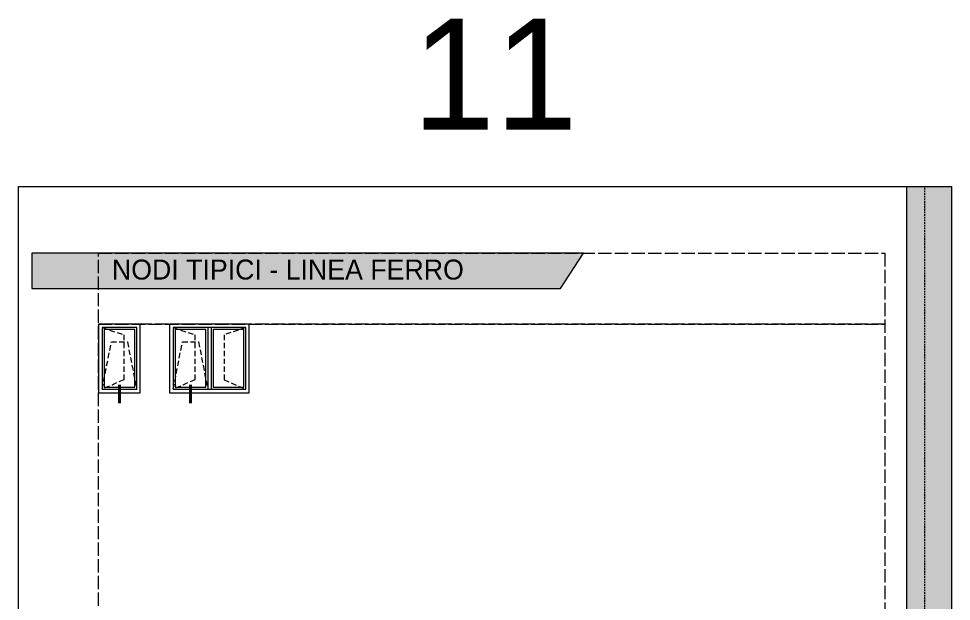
# Model space of a CAD drawing. Header units: millimetres. Extents: x -8 to 2550, y -393 to 1062.
# Drawn here: x 0 to 210, y -189.5 to -58.2 of the extents above; entities that cross this region are included whole.
import ezdxf

# ---------------------------------------------------------------- set-up
doc = ezdxf.new("R2010")
doc.units = ezdxf.units.MM
doc.header["$LTSCALE"] = 0.25
doc.header["$MEASUREMENT"] = 0
for name, pattern in [('ACAD_ISO02W100', [15, 12, -3]), ('DOT2', [0.125, 0, -0.125]), ('HIDDEN', [9.525, 6.35, -3.175])]:
    doc.linetypes.add(name, pattern=pattern)
for name, color, linetype, lineweight in [('01_Aluminum', 4, 'Continuous', 40), ('01_Index Image', 3, 'Continuous', 18), ('01_Text', 40, 'Continuous', 25)]:
    doc.layers.add(name, color=color, linetype=linetype, lineweight=lineweight)
doc.layers.add('01_Fill Border Red', color=7, linetype='Continuous', lineweight=20, true_color=0xe2001a)
doc.layers.add('01_Text [White]', color=7, linetype='Continuous', lineweight=25, true_color=0xffffff)
doc.layers.add('02_Block Frame', color=7, linetype='Continuous', lineweight=5, true_color=0xe2001a, plot=False)
doc.layers.add('02_Layout Grid', color=252, linetype='DOT2', lineweight=5, plot=False, transparency=0.5)
doc.styles.add('ALUK Main&Secondary Titles', font='GOTHIC.TTF')
doc.styles.add('Aluk Text', font='GOTHIC.TTF')

msp = doc.modelspace()

# ---------------------------------------------------------------- hatches: boundary and pattern name
at = {"layer": '01_Fill Border Red', "ltscale": 0.25}
h = msp.add_hatch(color=256, dxfattribs=at)
h.dxf.hatch_style = 1
h.paths.add_polyline_path([(200, -286), (200, -96), (210, -96), (210, -286)])
h = msp.add_hatch(color=256, dxfattribs=at)
h.dxf.hatch_style = 1
h.paths.add_polyline_path([(121.986, -119), (127.181, -111), (3, -111), (3, -119.001)])

# ---------------------------------------------------------------- linework, layer by layer
at = {"layer": '01_Aluminum'}
for p, q in [((22.682, -144.817), (22.682, -140.688)), ((38.682, -144.817), (38.682, -140.688))]:
    msp.add_line(p, q, dxfattribs=at)
at = {"layer": '01_Fill Border Red'}
msp.add_lwpolyline([(3, -111), (3, -119), (121.986, -119), (127.181, -111), (3, -111)], dxfattribs=at)
at = {"layer": '01_Index Image'}
for p, q in [((42.579, -127.784), (42.579, -141.684)), ((43.341, -127.784), (43.341, -141.684))]:
    msp.add_line(p, q, dxfattribs=at)
at = {"layer": '01_Index Image', "ltscale": 0.25}
for points in [[(18, -142.468), (27.363, -142.468), (27.363, -127), (18, -127)], [(18.784, -141.684), (26.579, -141.684), (26.579, -127.784), (18.784, -127.784)], [(34, -142.468), (51.92, -142.468), (51.92, -127), (34, -127)], [(34.784, -141.684), (51.136, -141.684), (51.136, -127.784), (34.784, -127.784)], [(19.232, -141.236), (26.131, -141.236), (26.131, -128.232), (19.232, -128.232)], [(35.232, -141.236), (42.131, -141.236), (42.131, -128.232), (35.232, -128.232)], [(43.789, -141.236), (50.688, -141.236), (50.688, -128.232), (43.789, -128.232)]]:
    msp.add_lwpolyline(points, close=True, dxfattribs=at)
at = {"layer": '01_Index Image', "linetype": 'HIDDEN', "ltscale": 0.75}
for points in [[(18.784, -127.784), (23.682, -129.437), (23.682, -139.544), (18.784, -141.684)], [(34.784, -127.784), (39.682, -129.437), (39.682, -139.544), (34.784, -141.684)], [(51.136, -127.784), (46.238, -129.437), (46.238, -139.544), (51.136, -141.684)], [(18.784, -141.684), (20.874, -131.02), (24.49, -131.02), (26.579, -141.684)], [(34.784, -141.684), (36.874, -131.02), (40.49, -131.02), (42.579, -141.684)]]:
    msp.add_lwpolyline(points, dxfattribs=at)
at = {"layer": '02_Block Frame'}
msp.add_line((200, -286), (200, -96), dxfattribs=at)
msp.add_lwpolyline([(0, -393), (0, -96), (210, -96), (210, -393)], close=True, dxfattribs=at)
at = {"layer": '02_Block Frame', "linetype": 'ACAD_ISO02W100'}
for points in [[(18, -378), (18, -111), (195, -111), (195, -378)], [(18, -127), (195, -127), (195, -127), (18, -127)], [(18.001, -127), (195.001, -127), (195.001, -127), (18.001, -127)]]:
    msp.add_lwpolyline(points, close=True, dxfattribs=at)
at = {"layer": '02_Layout Grid', "linetype": 'HIDDEN', "ltscale": 0.25}
msp.add_line((204, -286), (204, -96), dxfattribs=at)

# ---------------------------------------------------------------- texts
at = {"layer": '01_Text', "style": 'Aluk Text'}
msp.add_text('11', height=25, dxfattribs=at).set_placement((88.63, -83.182))
at = {"layer": '01_Text [White]', "insert": (21, -114.75), "char_height": 4.5, "attachment_point": 4, "style": 'ALUK Main&Secondary Titles'}
msp.add_mtext_dynamic_manual_height_columns('{\\fPoppins|b0|i0|c0|p2;NODI TIPICI - LINEA FERRO}', width=120.62971, gutter_width=15, heights=[0], dxfattribs=at)

doc.saveas('drawing.dxf')
